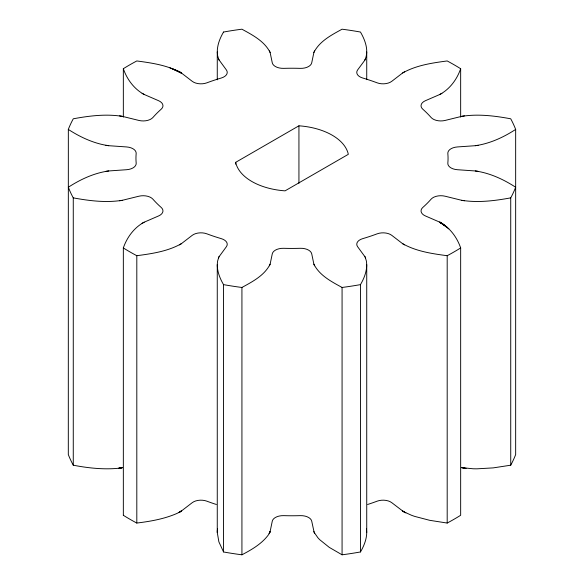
<?xml version="1.0" encoding="UTF-8"?>
<svg xmlns="http://www.w3.org/2000/svg" width="584" height="584" viewBox="0 0 584 584"><rect width="100%" height="100%" fill="white"/><g stroke="black" fill="none" stroke-linecap="round" stroke-linejoin="round"><path stroke-width="0.88" d="M217.27 264.691C217.27 271.786 219.971 278.583 223.533 284.612L223.533 551.953L218.876 541.835L217.263 532.477L217.27 264.691L217.555 261.238L218.81 257.077L226.366 246.733A10.913 6.3 0 0 0 221.278 238.644A156.045 90.089 0 0 1 206.904 233.841A10.913 6.3 0 0 0 192.209 235.352L181.405 243.667C167.863 251.361 152.037 253.682 136.809 255.704A229.213 132.334 0 0 1 123.312 247.93M223.511 32.04A229.213 132.334 0 0 1 241.915 29.193C252.507 34.996 264.552 41.223 270.122 52.502L272.275 62.824A10.913 6.3 0 0 0 283.693 68.357A156.045 90.089 0 0 1 300.315 68.365A10.913 6.3 0 0 0 311.725 62.824L313.878 52.502C319.441 41.23 331.478 35.004 342.071 29.2A229.213 132.334 0 0 1 360.459 32.04C365.277 40.311 369.329 51.173 364.708 60.364L357.634 69.927A10.913 6.3 0 0 0 362.722 78.015A156.045 90.089 0 0 1 377.111 82.819A10.913 6.3 0 0 0 391.791 81.307L402.595 72.993C416.136 65.299 431.963 62.977 447.191 60.955A229.235 132.349 0 0 1 460.659 68.73C457.009 79.344 449.819 89.126 439.81 94.477L425.4 100.711A10.913 6.3 0 0 0 422.801 109.193A156.045 90.089 0 0 1 431.109 117.501A10.913 6.3 0 0 0 445.125 120.435L461.681 116.355C477.975 113.756 494.633 115.814 510.73 118.8A229.213 132.334 0 0 1 515.657 129.422C503.452 137.35 489.815 143.649 475.303 145.701L457.425 146.942A10.913 6.3 0 0 0 447.833 153.534A156.045 90.089 0 0 1 447.833 163.126A10.913 6.3 0 0 0 457.425 169.718L475.303 170.959C489.815 173.003 503.452 179.317 515.657 187.238A229.213 132.334 0 0 1 510.73 197.859C494.633 200.845 477.975 202.903 461.681 200.305L445.125 196.224A10.913 6.3 0 0 0 431.109 199.159A156.045 90.089 0 0 1 422.801 207.466A10.913 6.3 0 0 0 425.4 215.941L439.81 222.183C449.819 227.534 457.009 237.316 460.659 247.93A229.213 132.334 0 0 1 447.183 255.712C431.963 253.675 416.129 251.361 402.595 243.667L391.791 235.352A10.913 6.3 0 0 0 377.111 233.848A156.045 90.089 0 0 1 362.73 238.637A10.913 6.3 0 0 0 357.634 246.733L365.19 257.077L366.445 261.238L366.73 264.691L366.73 532.499C366.635 539.426 363.92 546.047 360.467 551.953A229.213 132.334 0 0 1 342.071 554.8L329.281 547.383L319.776 539.74A69.971 40.398 0 0 1 317.878 537.733L314.126 532.316L311.725 521.176A10.913 6.3 0 0 0 300.307 515.643A156.059 90.097 0 0 1 283.693 515.643A10.913 6.3 0 0 0 272.275 521.176L270.122 531.498L268.91 534.039A48.574 28.047 0 0 1 267.859 535.586C261.165 544.2 251.427 549.807 241.929 554.8A229.213 132.334 0 0 1 223.511 551.96M366.73 79.658L366.73 51.969M217.27 79.818L217.27 51.969C217.27 44.873 219.971 38.077 223.533 32.047M366.73 264.691C366.73 271.786 364.029 278.583 360.467 284.612L360.467 551.953M217.511 528.878L217.357 530.192A69.949 40.384 0 0 0 217.263 532.477M223.511 284.62A229.213 132.334 0 0 0 241.915 287.467C252.514 281.671 264.552 275.429 270.122 264.158L272.275 253.836A10.913 6.3 0 0 1 283.693 248.302A156.045 90.089 0 0 0 300.315 248.295A10.913 6.3 0 0 1 311.725 253.836L313.878 264.158C319.441 275.429 331.478 281.656 342.071 287.459A229.213 132.334 0 0 0 360.459 284.62M269.698 532.659L270.122 531.498L269.114 533.703M313.878 52.502L314.542 50.881M269.458 265.778L270.122 264.158M269.443 533.141L270.122 531.498M218.467 257.887L219.292 256.296M364.708 60.364L365.533 58.765M123.312 515.27A229.213 132.334 0 0 0 136.787 523.052C150.081 521.424 163.491 519.11 175.908 513.891A48.574 28.047 0 0 0 178.149 512.854L181.405 511.007L192.209 502.693A10.913 6.3 0 0 1 206.889 501.189A156.059 90.097 0 0 0 216.379 504.481M123.341 117.092L123.341 68.73C126.991 79.344 134.181 89.126 144.19 94.477L158.6 100.711A10.913 6.3 0 0 1 161.199 109.193A156.045 90.089 0 0 0 152.913 117.501A10.913 6.3 0 0 1 138.875 120.435L122.319 116.355C106.025 113.756 89.367 115.814 73.27 118.8A229.213 132.334 0 0 0 68.313 129.422C80.541 137.328 94.177 143.657 108.697 145.701L126.575 146.942A10.913 6.3 0 0 1 136.167 153.534A156.045 90.089 0 0 0 136.189 163.126A10.913 6.3 0 0 1 126.575 169.718L108.697 170.959C94.185 173.003 80.548 179.317 68.343 187.238A229.213 132.334 0 0 0 73.241 197.859C89.352 200.838 106.018 202.903 122.319 200.305L138.875 196.224A10.913 6.3 0 0 1 152.891 199.159A156.045 90.089 0 0 0 161.213 207.466A10.913 6.3 0 0 1 158.6 215.941L144.19 222.183C134.181 227.534 126.991 237.316 123.341 247.93L123.341 515.27M180.033 511.891L181.405 511.007L178.616 512.628M402.595 72.993L404.581 71.781M179.419 244.871L181.405 243.667M179.39 512.234L181.405 511.007M235.673 162.337L298.935 125.808A56.75 32.77 0 0 1 348.327 154.322L285.065 190.851A56.75 32.77 0 0 1 235.673 162.337L235.673 164.162M142.095 223.329L144.19 222.183M439.81 94.477L441.906 93.331M515.657 129.422L515.657 454.578A229.213 132.334 0 0 1 510.73 465.2L493.21 467.886L476.997 468.821A69.912 40.362 0 0 1 473.033 468.762L461.681 467.645L466.134 468.346M118.501 468.244L122.319 467.645L117.895 468.31A48.574 28.039 0 0 1 115.055 468.558C101.061 469.456 87.001 467.842 73.27 465.2A229.213 132.334 0 0 1 68.313 454.578L68.343 129.422M461.681 116.355L464.448 115.88M119.552 200.779L122.319 200.305M119.516 468.127L122.319 467.645L120.362 468.018M105.894 171.346L108.697 170.959M475.303 145.701L478.106 145.314M460.659 247.93L460.659 515.27A229.213 132.334 0 0 1 447.183 523.052L429.693 520.315L414.844 516.438A70.007 40.42 0 0 1 411.457 515.249L403.522 511.642L391.791 502.693A10.913 6.3 0 0 0 377.111 501.189A156.059 90.097 0 0 1 367.613 504.481M475.303 170.959L478.106 171.346M105.894 145.314L108.697 145.701M119.552 115.88L122.319 116.355M461.681 200.305L464.448 200.779M461.681 467.645L464.543 468.164M217.27 51.969L217.555 55.422L218.81 59.583L226.366 69.927A10.913 6.3 0 0 1 221.278 78.015A156.045 90.089 0 0 0 206.904 82.819A10.913 6.3 0 0 1 192.209 81.307L181.405 72.993C167.863 65.299 152.037 62.977 136.809 60.955A229.213 132.334 0 0 0 123.312 68.722M169.82 67.78L181.405 72.993L179.419 71.781M172.389 68.693L181.405 72.993L177.207 70.686M174.864 69.657L181.405 72.993M448.833 228.87L439.81 222.183L441.906 223.329M142.095 93.331L144.19 94.477M405.851 512.898L402.595 511.007L404.632 512.278M447.256 227.388L439.81 222.183L443.804 224.606M402.595 243.667L404.581 244.871M439.81 222.183L445.585 225.957M364.708 256.296L365.533 257.887M218.467 58.765L219.292 60.364M269.458 50.881L270.122 52.502M313.878 264.158L314.542 265.778M313.878 531.498L314.535 533.185M366.431 528.571L366.73 532.499M510.73 197.859L510.73 465.2M460.659 68.73L460.659 117.092M447.191 255.704L447.191 523.045M342.071 287.459L342.071 554.8M298.935 125.808L298.935 183.288M241.929 287.459L241.929 554.8M136.809 255.704L136.809 523.045M73.27 197.859L73.27 465.2"/></g></svg>
